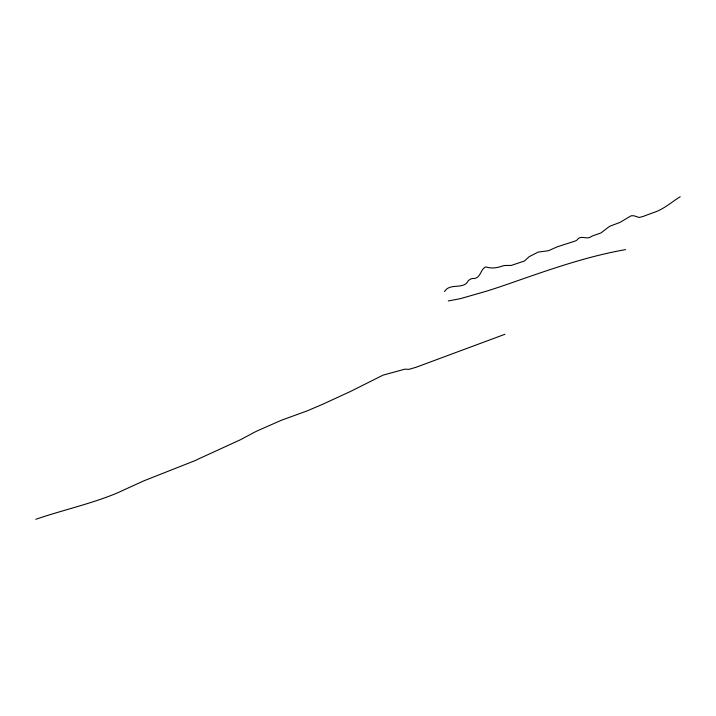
<?xml version="1.0" encoding="UTF-8"?>
<svg xmlns="http://www.w3.org/2000/svg" width="716" height="716" viewBox="0 0 716 716"><rect width="100%" height="100%" fill="white"/><g stroke="black" fill="none" stroke-linecap="round" stroke-linejoin="round"><path stroke-width="1.07" d="M444.538 291.6C449.854 282.426 463.565 290.132 468.21 280.833A10.176 9.809 46.2 0 1 472.095 278.497C481.018 279.535 480.087 269.019 485.788 266.853C491.955 269.064 497.96 267.677 503.876 265.591A13.174 12.7 46.2 0 1 505.854 265.493L511.278 265.43L523.996 261.152A10.266 9.89 46.2 0 0 525.562 259.998L529.052 256.775L538.128 252.077L548.528 250.707L557.245 246.832L575.422 240.952A12.172 11.733 46.2 0 0 577.087 239.95C580.739 234.365 587.013 240.334 591.398 236.45A14.973 14.436 46.2 0 1 593.161 235.662L600.984 232.951L608.797 226.927A21.364 20.585 46.2 0 1 610.488 225.97L618.83 222.846A23.172 22.33 46.2 0 0 620.575 222.058L631.145 215.785L633.812 215.749L639.227 217.485L643.532 216.33A43.407 41.841 46.2 0 1 645.349 215.588L652.482 212.965A62.426 60.171 46.2 0 1 654.29 212.33C664.072 209.054 671.715 201.948 680.2 196.712M504.95 334.274L415.987 367.308L408.845 369.366L404.907 369.161L383.06 375.13L350.169 391.616L322.433 404.37L307.092 410.912L281.442 420.229L258.53 430.307A15.134 1.557 -21.8 0 0 255.165 431.9L240.567 439.687L198.278 459.054A26.215 2.694 -21.8 0 0 195.468 460.46L143.764 480.866L117.594 492.814A81.991 8.431 -21.8 0 1 113.531 494.505C88.193 504.547 61.522 510.454 35.8 519.288M625.515 249.624C582.806 257.098 542.102 272.313 501.263 286.391A157.43 16.182 -21.8 0 1 485.6 291.439L460.388 298.653L448.279 300.953"/></g></svg>
